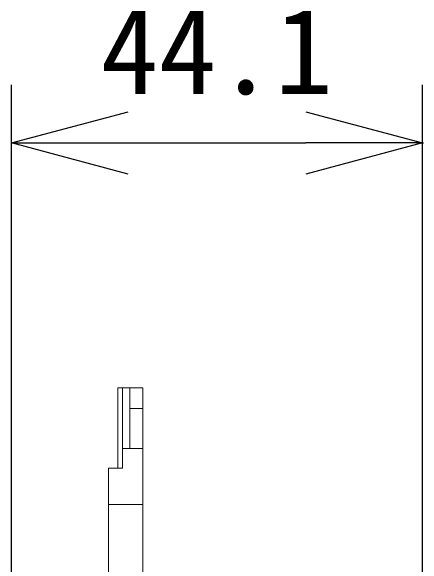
# Model space of a CAD drawing. Units: millimetres, scale not verified. Extents: x -63 to 62, y -56 to 57.
# Drawn here: x 11.43 to 20.27, y 21.74 to 33.63 of the extents above; entities that cross this region are included whole.
import ezdxf
from ezdxf.enums import TextEntityAlignment as Align

# ---------------------------------------------------------------- set-up
doc = ezdxf.new("R2010")
doc.units = ezdxf.units.MM
doc.header["$LTSCALE"] = 0.125
doc.header["$PDMODE"] = 32
doc.header["$PDSIZE"] = 0.025
for name, color, linetype in [('0-0_0', 7, 'Continuous'), ('0-1_Defpoints', 7, 'Continuous'), ('0-6_SUNPO', 7, 'Continuous')]:
    doc.layers.add(name, color=color, linetype=linetype)
doc.layers.add('0-2_GAIKEI', color=1, linetype='Continuous', lineweight=18)
doc.styles.add('ＭＳ ゴシック', font='')
doc.styles.get('ＭＳ ゴシック').set_extended_font_data('MS Gothic')

# ---------------------------------------------------------------- blocks, each defined once
blk = doc.blocks.new('_Open30')
at = {"layer": '0-0_0'}
blk.add_line((0, 0), (-1, 0), dxfattribs=at)
blk.add_lwpolyline([(-1, 0.26795), (0, 0), (-1, -0.26795)], dxfattribs=at)
blk = doc.blocks.new('D1')
at = {"layer": '0-1_Defpoints'}
for p in [(213.7609, 344.2918), (213.7609, 328.3304), (204.9409, 321.9352)]:
    blk.add_point(p, dxfattribs=at)
at = {"layer": '0-6_SUNPO'}
for p, q in [((204.9409, 323.9352), (204.9409, 345.5418)), ((213.7609, 330.3304), (213.7609, 345.5418)), ((207.4409, 344.2918), (211.2609, 344.2918))]:
    blk.add_line(p, q, dxfattribs=at)
at = {"layer": '0-6_SUNPO', "xscale": 2.5, "yscale": 2.5, "rotation": 180}
blk.add_blockref('_Open30', (204.9409, 344.2918), dxfattribs=at)
at = {"layer": '0-6_SUNPO', "xscale": 2.5, "yscale": 2.5}
blk.add_blockref('_Open30', (213.7609, 344.2918), dxfattribs=at)
at = {"layer": '0-6_SUNPO', "style": 'ＭＳ ゴシック'}
blk.add_text('44.1', height=1.833, dxfattribs=at).set_placement((206.8509, 344.7918), align=Align.BOTTOM_LEFT)

msp = doc.modelspace()

# ---------------------------------------------------------------- linework, layer by layer
at = {"layer": '0-2_GAIKEI'}
for p, q in [((13.8203, 25.5414), (13.8203, 23.8214)), ((13.9803, 24.2414), (13.9803, 25.5414)), ((13.9803, 25.1014), (14.2603, 25.1014)), ((14.2603, 24.2414), (13.8203, 24.2414)), ((13.8203, 23.8214), (13.7203, 23.8214)), ((14.2603, 23.0414), (13.5203, 23.0414))]:
    msp.add_line(p, q, dxfattribs=at)
at = {"layer": '0-2_GAIKEI', "color": 7}
msp.add_lwpolyline([(17.2603, 20.4094), (17.2603, 20.3114), (14.2603, 20.3376), (14.2603, 25.5414), (13.7203, 25.5414), (13.7203, 23.8214), (13.5203, 23.8214), (13.5203, 21.4414)], dxfattribs=at)

# ---------------------------------------------------------------- block references
at = {"layer": '0-6_SUNPO'}
msp.add_blockref('D1', (-193.5007, -313.4938), dxfattribs=at)

doc.saveas('drawing.dxf')
